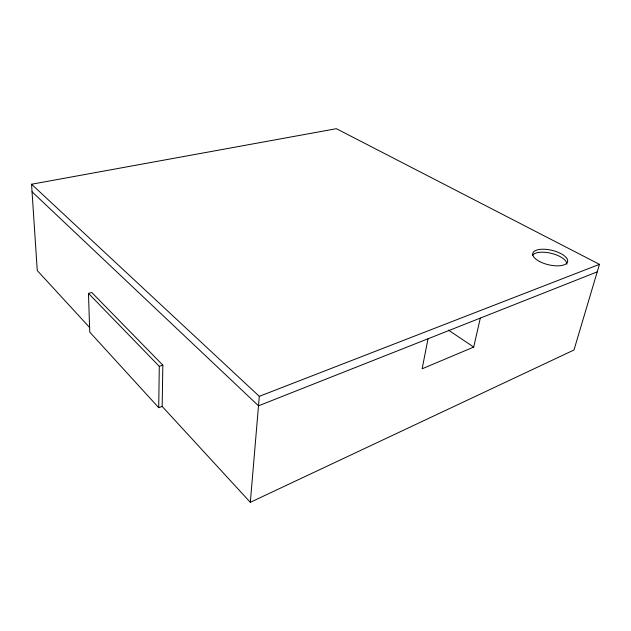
<?xml version="1.0" encoding="UTF-8"?>
<svg xmlns="http://www.w3.org/2000/svg" width="631" height="631" viewBox="0 0 631 631"><rect width="100%" height="100%" fill="white"/><g stroke="black" fill="none" stroke-linecap="round" stroke-linejoin="round"><path stroke-width="0.95" d="M162.167 406.411L158.72 407.681L159.288 366.335L88.458 293.383L91.779 292.492L162.837 365.144L162.167 406.411L250.326 502.308L573.997 349.984L599.45 264.35L336.386 128.692L31.55 184.236L37.261 270.549L89.673 327.56M250.326 502.308L259.302 396.339L31.55 184.236M428.015 338.784L422.139 368.796L473.707 347.066L480.317 318.095M597.218 271.866L258.505 405.82L32.047 191.792M259.302 396.339L599.45 264.35M159.288 366.335L162.837 365.144M448.444 330.123L473.707 347.066M158.72 407.681L89.752 332.119L88.458 293.383M532.454 255.413A17.865 7.462 13.4 0 1 551.849 253.473A17.865 7.462 13.4 0 1 566.851 264.231M539.639 261.55A17.897 7.422 13.3 0 0 567.561 261.841A17.897 7.422 13.3 0 0 543.386 249.221A17.897 7.422 13.3 0 0 539.639 261.55"/></g></svg>
